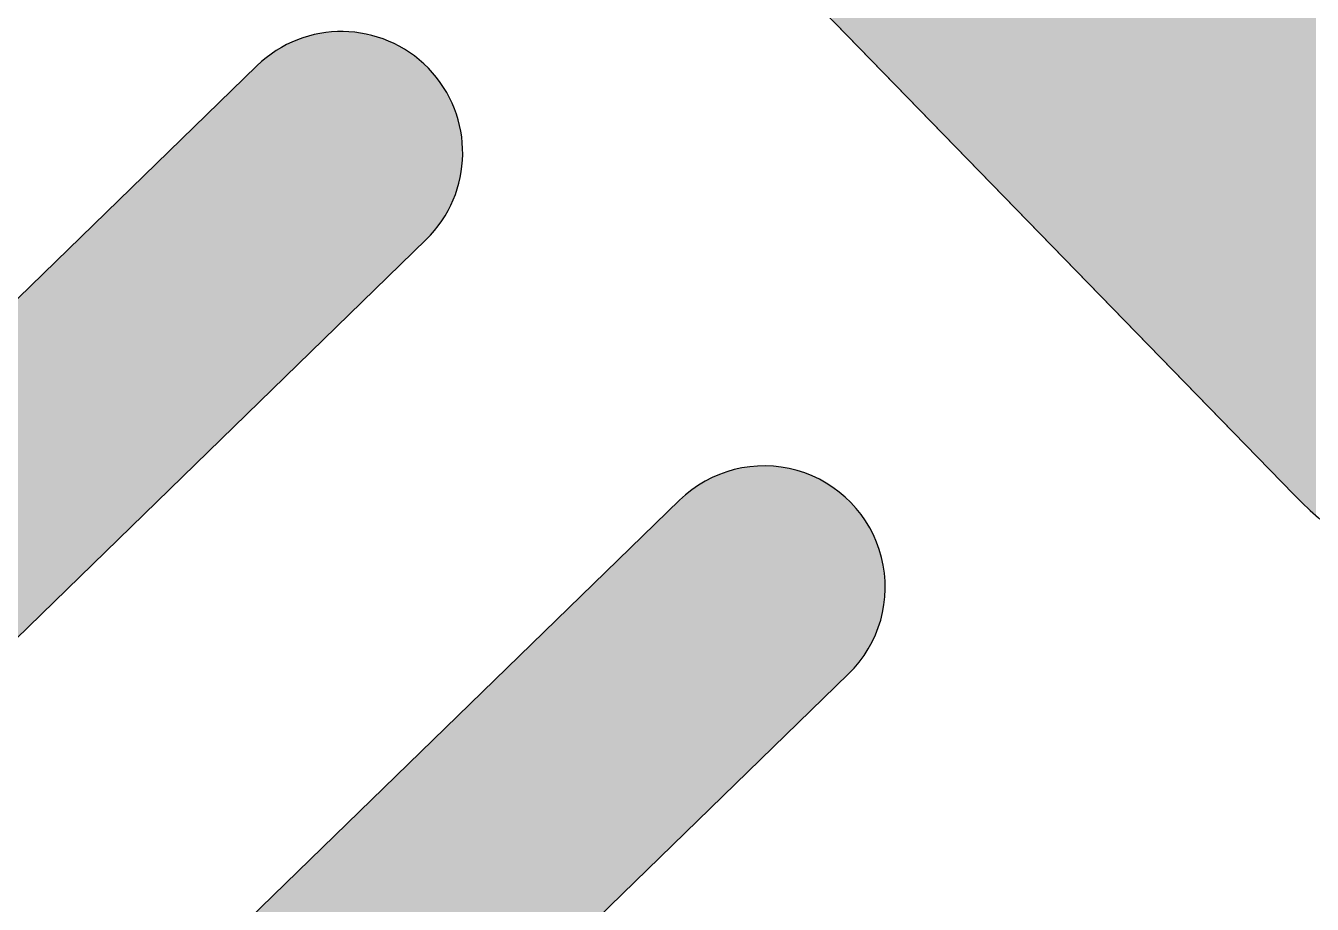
# Model space of a CAD drawing. Extents: x 14808 to 20058, y -13198 to -11680.
# Drawn here: x 15998.978 to 15999.774, y -12010.007 to -12009.463 of the extents above; entities that cross this region are included whole.
import ezdxf

# ---------------------------------------------------------------- set-up
doc = ezdxf.new("R2010")
doc.units = 0
doc.header["$LTSCALE"] = 7
doc.header["$MEASUREMENT"] = 0
doc.layers.get('0').update_dxf_attribs({"color": 2, "linetype": 'CONTINUOUS'})
doc.layers.add('D', color=2, linetype='CONTINUOUS')

msp = doc.modelspace()

# ---------------------------------------------------------------- linework, layer by layer
at = {"color": 7, "linetype": 'Continuous', "lineweight": 15}
for radius in [16.32418, 15.75865]:
    msp.add_circle((16010.58116, -12018.6267), radius, dxfattribs=at)
msp.add_open_spline([(15999.33115, -12018.6267), (15999.33674, -12018.35608), (15999.34729, -12017.84544), (15999.42499, -12017.12899), (15999.52703, -12016.50906), (15999.67688, -12015.82632), (15999.89942, -12015.05534), (16000.2333, -12014.17946), (16000.65273, -12013.30576), (16001.13898, -12012.48556), (16001.6632, -12011.75162), (16002.22248, -12011.08045), (16002.82325, -12010.46347), (16003.60709, -12009.77604), (16004.48227, -12009.15234), (16005.1552, -12008.76664), (16005.54355, -12008.56636), (16005.66707, -12008.50676), (16005.72874, -12008.47699)], degree=3, knots=[0, 0, 0, 0, 0.054702, 0.103217, 0.145543, 0.181681, 0.244502, 0.307634, 0.371182, 0.440853, 0.501729, 0.556883, 0.624061, 0.687782, 0.795186, 0.898263, 0.9492, 1, 1, 1, 1], dxfattribs=at)
at = {"layer": 'D'}
msp.add_line((15999.32984, -12009.30779), (15999.72522, -12009.71419), dxfattribs=at)
for points in [[(15999.69853, -12008.87366, 0.999975), (15999.29214, -12009.26904), (15999.76292, -12009.75293, 0.414214), (16000.16381, -12009.75844), (16001.19446, -12010.81778, 1), (16001.39766, -12010.62009), (15999.69853, -12008.87366)], [(15999.22582, -12009.59524, 1), (15999.12122, -12009.48773), (15998.73999, -12009.85864, 1), (15998.84459, -12009.96616), (15999.22582, -12009.59524)], [(15999.48732, -12009.86402, 1), (15999.38272, -12009.75651), (15999.00149, -12010.12742, 1), (15999.10609, -12010.23494), (15999.48732, -12009.86402)]]:
    msp.add_lwpolyline(points, format="xyb", dxfattribs=at)
for radius in [1.85, 1.7]:
    msp.add_circle((16000.24008, -12009.94888), radius, dxfattribs=at)
for points in [[(15999.48456, -12009.46682), (15999.47723, -12008.78843), (15999.48456, -12008.78806)], [(15999.47723, -12009.45929), (15999.47723, -12008.78843), (15999.48456, -12009.46682)], [(15999.49189, -12009.47436), (15999.48456, -12008.78806), (15999.49189, -12008.78788)], [(15999.48456, -12009.46682), (15999.48456, -12008.78806), (15999.49189, -12009.47436)], [(15999.49923, -12009.4819), (15999.49189, -12008.78788), (15999.49923, -12008.78788)], [(15999.49189, -12009.47436), (15999.49189, -12008.78788), (15999.49923, -12009.4819)], [(15999.50656, -12009.48944), (15999.49923, -12008.78788), (15999.50656, -12008.78808)], [(15999.49923, -12009.4819), (15999.49923, -12008.78788), (15999.50656, -12009.48944)], [(15999.51389, -12009.49697), (15999.50656, -12008.78808), (15999.51389, -12008.78846)], [(15999.50656, -12009.48944), (15999.50656, -12008.78808), (15999.51389, -12009.49697)], [(15999.5212, -12009.50448), (15999.51389, -12008.78846), (15999.5212, -12008.78904)], [(15999.51389, -12009.49697), (15999.51389, -12008.78846), (15999.5212, -12009.50448)], [(15999.52848, -12009.51197), (15999.5212, -12008.78904), (15999.52848, -12008.7898)], [(15999.5212, -12009.50448), (15999.5212, -12008.78904), (15999.52848, -12009.51197)], [(15999.53574, -12009.51942), (15999.52848, -12008.7898), (15999.53574, -12008.79075)], [(15999.52848, -12009.51197), (15999.52848, -12008.7898), (15999.53574, -12009.51942)], [(15999.54295, -12009.52684), (15999.53574, -12008.79075), (15999.54295, -12008.79188)], [(15999.53574, -12009.51942), (15999.53574, -12008.79075), (15999.54295, -12009.52684)], [(15999.55012, -12009.53421), (15999.54295, -12008.79188), (15999.55012, -12008.7932)], [(15999.54295, -12009.52684), (15999.54295, -12008.79188), (15999.55012, -12009.53421)], [(15999.55723, -12009.54152), (15999.55012, -12008.7932), (15999.55723, -12008.79469)], [(15999.55012, -12009.53421), (15999.55012, -12008.7932), (15999.55723, -12009.54152)], [(15999.56429, -12009.54877), (15999.55723, -12008.79469), (15999.56429, -12008.79637)], [(15999.55723, -12009.54152), (15999.55723, -12008.79469), (15999.56429, -12009.54877)], [(15999.57128, -12009.55595), (15999.56429, -12008.79637), (15999.57128, -12008.79821)], [(15999.56429, -12009.54877), (15999.56429, -12008.79637), (15999.57128, -12009.55595)], [(15999.57819, -12009.56306), (15999.57128, -12008.79821), (15999.57819, -12008.80023)], [(15999.57128, -12009.55595), (15999.57128, -12008.79821), (15999.57819, -12009.56306)], [(15999.58503, -12009.57009), (15999.57819, -12008.80023), (15999.58503, -12008.80242)], [(15999.57819, -12009.56306), (15999.57819, -12008.80023), (15999.58503, -12009.57009)], [(15999.59179, -12009.57704), (15999.58503, -12008.80242), (15999.59179, -12008.80477)], [(15999.58503, -12009.57009), (15999.58503, -12008.80242), (15999.59179, -12009.57704)], [(15999.59845, -12009.58389), (15999.59179, -12008.80477), (15999.59845, -12008.80727)], [(15999.59179, -12009.57704), (15999.59179, -12008.80477), (15999.59845, -12009.58389)], [(15999.60503, -12009.59064), (15999.59845, -12008.80727), (15999.60503, -12008.80993)], [(15999.59845, -12009.58389), (15999.59845, -12008.80727), (15999.60503, -12009.59064)], [(15999.6115, -12009.59729), (15999.60503, -12008.80993), (15999.6115, -12008.81274)], [(15999.60503, -12009.59064), (15999.60503, -12008.80993), (15999.6115, -12009.59729)], [(15999.61786, -12009.60384), (15999.6115, -12008.81274), (15999.61786, -12008.8157)], [(15999.6115, -12009.59729), (15999.6115, -12008.81274), (15999.61786, -12009.60384)], [(15999.62412, -12009.61027), (15999.61786, -12008.8157), (15999.62412, -12008.81879)], [(15999.61786, -12009.60384), (15999.61786, -12008.8157), (15999.62412, -12009.61027)], [(15999.63027, -12009.61658), (15999.62412, -12008.81879), (15999.63027, -12008.82202)], [(15999.62412, -12009.61027), (15999.62412, -12008.81879), (15999.63027, -12009.61658)], [(15999.63629, -12009.62278), (15999.63027, -12008.82202), (15999.63629, -12008.82538)], [(15999.63027, -12009.61658), (15999.63027, -12008.82202), (15999.63629, -12009.62278)], [(15999.6422, -12009.62885), (15999.63629, -12008.82538), (15999.6422, -12008.82886)], [(15999.63629, -12009.62278), (15999.63629, -12008.82538), (15999.6422, -12009.62885)], [(15999.64798, -12009.6348), (15999.6422, -12008.82886), (15999.64798, -12008.83246)], [(15999.6422, -12009.62885), (15999.6422, -12008.82886), (15999.64798, -12009.6348)], [(15999.65364, -12009.64061), (15999.64798, -12008.83246), (15999.65364, -12008.83617)], [(15999.64798, -12009.6348), (15999.64798, -12008.83246), (15999.65364, -12009.64061)], [(15999.65917, -12009.64629), (15999.65364, -12008.83617), (15999.65917, -12008.83998)], [(15999.65364, -12009.64061), (15999.65364, -12008.83617), (15999.65917, -12009.64629)], [(15999.66456, -12009.65184), (15999.65917, -12008.83998), (15999.66456, -12008.8439)], [(15999.65917, -12009.64629), (15999.65917, -12008.83998), (15999.66456, -12009.65184)], [(15999.66983, -12009.65725), (15999.66456, -12008.8439), (15999.66983, -12008.84791)], [(15999.66456, -12009.65184), (15999.66456, -12008.8439), (15999.66983, -12009.65725)], [(15999.67496, -12009.66252), (15999.66983, -12008.84791), (15999.67496, -12008.85201)], [(15999.66983, -12009.65725), (15999.66983, -12008.84791), (15999.67496, -12009.66252)], [(15999.67995, -12009.66765), (15999.67496, -12008.85201), (15999.67995, -12008.8562)], [(15999.67496, -12009.66252), (15999.67496, -12008.85201), (15999.67995, -12009.66765)], [(15999.6848, -12009.67264), (15999.67995, -12008.8562), (15999.6848, -12008.86046)], [(15999.67995, -12009.66765), (15999.67995, -12008.8562), (15999.6848, -12009.67264)], [(15999.68952, -12009.67749), (15999.6848, -12008.86046), (15999.68952, -12008.86479)], [(15999.6848, -12009.67264), (15999.6848, -12008.86046), (15999.68952, -12009.67749)], [(15999.6941, -12009.68219), (15999.68952, -12008.86479), (15999.6941, -12008.86919)], [(15999.68952, -12009.67749), (15999.68952, -12008.86479), (15999.6941, -12009.68219)], [(15999.69853, -12009.68675), (15999.6941, -12008.86919), (15999.69853, -12008.87366)], [(15999.6941, -12009.68219), (15999.6941, -12008.86919), (15999.69853, -12009.68675)], [(15999.76292, -12009.75293), (15999.69853, -12008.87366), (15999.76292, -12008.93984)], [(15999.69853, -12009.68675), (15999.69853, -12008.87366), (15999.76292, -12009.75293)], [(15999.76736, -12009.7574), (15999.76292, -12008.93984), (15999.76736, -12008.9444)], [(15999.76292, -12009.75293), (15999.76292, -12008.93984), (15999.76736, -12009.7574)], [(15999.77194, -12009.7618), (15999.76736, -12008.9444), (15999.77194, -12008.9491)], [(15999.76736, -12009.7574), (15999.76736, -12008.9444), (15999.77194, -12009.7618)], [(15999.77665, -12009.76613), (15999.77194, -12008.9491), (15999.77665, -12008.95395)], [(15999.77194, -12009.7618), (15999.77194, -12008.9491), (15999.77665, -12009.76613)], [(15999.14995, -12009.66906), (15999.14817, -12009.4709), (15999.14995, -12009.47029)], [(15999.15176, -12009.6673), (15999.14995, -12009.47029), (15999.15176, -12009.46972)], [(15999.14995, -12009.66906), (15999.14995, -12009.47029), (15999.15176, -12009.6673)], [(15999.15358, -12009.66553), (15999.15176, -12009.46972), (15999.15358, -12009.46919)], [(15999.15176, -12009.6673), (15999.15176, -12009.46972), (15999.15358, -12009.66553)], [(15999.15542, -12009.66374), (15999.15358, -12009.46919), (15999.15542, -12009.4687)], [(15999.15358, -12009.66553), (15999.15358, -12009.46919), (15999.15542, -12009.66374)], [(15999.15729, -12009.66192), (15999.15542, -12009.4687), (15999.15729, -12009.46827)], [(15999.15542, -12009.66374), (15999.15542, -12009.4687), (15999.15729, -12009.66192)], [(15999.15916, -12009.6601), (15999.15729, -12009.46827), (15999.15916, -12009.46787)], [(15999.15729, -12009.66192), (15999.15729, -12009.46827), (15999.15916, -12009.6601)], [(15999.16106, -12009.65826), (15999.15916, -12009.46787), (15999.16106, -12009.46753)], [(15999.15916, -12009.6601), (15999.15916, -12009.46787), (15999.16106, -12009.65826)], [(15999.16296, -12009.6564), (15999.16106, -12009.46753), (15999.16296, -12009.46723)], [(15999.16106, -12009.65826), (15999.16106, -12009.46753), (15999.16296, -12009.6564)], [(15999.16488, -12009.65454), (15999.16296, -12009.46723), (15999.16488, -12009.46699)], [(15999.16296, -12009.6564), (15999.16296, -12009.46723), (15999.16488, -12009.65454)], [(15999.1668, -12009.65267), (15999.16488, -12009.46699), (15999.1668, -12009.46679)], [(15999.16488, -12009.65454), (15999.16488, -12009.46699), (15999.1668, -12009.65267)], [(15999.16873, -12009.65079), (15999.1668, -12009.46679), (15999.16873, -12009.46664)], [(15999.1668, -12009.65267), (15999.1668, -12009.46679), (15999.16873, -12009.65079)], [(15999.17067, -12009.6489), (15999.16873, -12009.46664), (15999.17067, -12009.46654)], [(15999.16873, -12009.65079), (15999.16873, -12009.46664), (15999.17067, -12009.6489)], [(15999.17261, -12009.64701), (15999.17067, -12009.46654), (15999.17261, -12009.46649)], [(15999.17067, -12009.6489), (15999.17067, -12009.46654), (15999.17261, -12009.64701)], [(15999.17455, -12009.64512), (15999.17261, -12009.46649), (15999.17455, -12009.46649)], [(15999.17261, -12009.64701), (15999.17261, -12009.46649), (15999.17455, -12009.64512)], [(15999.17649, -12009.64324), (15999.17455, -12009.46649), (15999.17649, -12009.46655)], [(15999.17455, -12009.64512), (15999.17455, -12009.46649), (15999.17649, -12009.64324)], [(15999.17843, -12009.64135), (15999.17649, -12009.46655), (15999.17843, -12009.46665)], [(15999.17649, -12009.64324), (15999.17649, -12009.46655), (15999.17843, -12009.64135)], [(15999.18037, -12009.63947), (15999.17843, -12009.46665), (15999.18037, -12009.4668)], [(15999.17843, -12009.64135), (15999.17843, -12009.46665), (15999.18037, -12009.63947)], [(15999.18229, -12009.6376), (15999.18037, -12009.4668), (15999.18229, -12009.467)], [(15999.18037, -12009.63947), (15999.18037, -12009.4668), (15999.18229, -12009.6376)], [(15999.18421, -12009.63573), (15999.18229, -12009.467), (15999.18421, -12009.46725)], [(15999.18229, -12009.6376), (15999.18229, -12009.467), (15999.18421, -12009.63573)], [(15999.18612, -12009.63387), (15999.18421, -12009.46725), (15999.18612, -12009.46755)], [(15999.18421, -12009.63573), (15999.18421, -12009.46725), (15999.18612, -12009.63387)], [(15999.18802, -12009.63203), (15999.18612, -12009.46755), (15999.18802, -12009.4679)], [(15999.18612, -12009.63387), (15999.18612, -12009.46755), (15999.18802, -12009.63203)], [(15999.1899, -12009.6302), (15999.18802, -12009.4679), (15999.1899, -12009.4683)], [(15999.18802, -12009.63203), (15999.18802, -12009.4679), (15999.1899, -12009.6302)], [(15999.19176, -12009.62838), (15999.1899, -12009.4683), (15999.19176, -12009.46874)], [(15999.1899, -12009.6302), (15999.1899, -12009.4683), (15999.19176, -12009.62838)], [(15999.19361, -12009.62658), (15999.19176, -12009.46874), (15999.19361, -12009.46923)], [(15999.19176, -12009.62838), (15999.19176, -12009.46874), (15999.19361, -12009.62658)], [(15999.19544, -12009.6248), (15999.19361, -12009.46923), (15999.19544, -12009.46976)], [(15999.19361, -12009.62658), (15999.19361, -12009.46923), (15999.19544, -12009.6248)], [(15999.19725, -12009.62304), (15999.19544, -12009.46976), (15999.19725, -12009.47034)], [(15999.19544, -12009.6248), (15999.19544, -12009.46976), (15999.19725, -12009.62304)], [(15999.19904, -12009.6213), (15999.19725, -12009.47034), (15999.19904, -12009.47096)], [(15999.19725, -12009.62304), (15999.19725, -12009.47034), (15999.19904, -12009.6213)], [(15999.13337, -12009.68519), (15999.13188, -12009.47911), (15999.13337, -12009.47814)], [(15999.13489, -12009.68371), (15999.13337, -12009.47814), (15999.13489, -12009.4772)], [(15999.13337, -12009.68519), (15999.13337, -12009.47814), (15999.13489, -12009.68371)], [(15999.13645, -12009.6822), (15999.13489, -12009.4772), (15999.13645, -12009.47629)], [(15999.13489, -12009.68371), (15999.13489, -12009.4772), (15999.13645, -12009.6822)], [(15999.13803, -12009.68066), (15999.13645, -12009.47629), (15999.13803, -12009.47542)], [(15999.13645, -12009.6822), (15999.13645, -12009.47629), (15999.13803, -12009.68066)], [(15999.13965, -12009.67908), (15999.13803, -12009.47542), (15999.13965, -12009.47457)], [(15999.13803, -12009.68066), (15999.13803, -12009.47542), (15999.13965, -12009.67908)], [(15999.1413, -12009.67748), (15999.13965, -12009.47457), (15999.1413, -12009.47376)], [(15999.13965, -12009.67908), (15999.13965, -12009.47457), (15999.1413, -12009.67748)], [(15999.14298, -12009.67584), (15999.1413, -12009.47376), (15999.14298, -12009.47299)], [(15999.1413, -12009.67748), (15999.1413, -12009.47376), (15999.14298, -12009.67584)], [(15999.14468, -12009.67419), (15999.14298, -12009.47299), (15999.14468, -12009.47225)], [(15999.14298, -12009.67584), (15999.14298, -12009.47299), (15999.14468, -12009.67419)], [(15999.14641, -12009.6725), (15999.14468, -12009.47225), (15999.14641, -12009.47156)], [(15999.14468, -12009.67419), (15999.14468, -12009.47225), (15999.14641, -12009.6725)], [(15999.14817, -12009.67079), (15999.14641, -12009.47156), (15999.14817, -12009.4709)], [(15999.14641, -12009.6725), (15999.14641, -12009.47156), (15999.14817, -12009.67079)], [(15999.14817, -12009.67079), (15999.14817, -12009.4709), (15999.14995, -12009.66906)], [(15999.2008, -12009.61959), (15999.19904, -12009.47096), (15999.2008, -12009.47162)], [(15999.19904, -12009.6213), (15999.19904, -12009.47096), (15999.2008, -12009.61959)], [(15999.20254, -12009.61789), (15999.2008, -12009.47162), (15999.20254, -12009.47233)], [(15999.2008, -12009.61959), (15999.2008, -12009.47162), (15999.20254, -12009.61789)], [(15999.20425, -12009.61623), (15999.20254, -12009.47233), (15999.20425, -12009.47307)], [(15999.20254, -12009.61789), (15999.20254, -12009.47233), (15999.20425, -12009.61623)], [(15999.20594, -12009.61459), (15999.20425, -12009.47307), (15999.20594, -12009.47385)], [(15999.20425, -12009.61623), (15999.20425, -12009.47307), (15999.20594, -12009.61459)], [(15999.20759, -12009.61298), (15999.20594, -12009.47385), (15999.20759, -12009.47467)], [(15999.20594, -12009.61459), (15999.20594, -12009.47385), (15999.20759, -12009.61298)], [(15999.20922, -12009.6114), (15999.20759, -12009.47467), (15999.20922, -12009.47553)], [(15999.20759, -12009.61298), (15999.20759, -12009.47467), (15999.20922, -12009.6114)], [(15999.21081, -12009.60985), (15999.20922, -12009.47553), (15999.21081, -12009.47641)], [(15999.20922, -12009.6114), (15999.20922, -12009.47553), (15999.21081, -12009.60985)], [(15999.21238, -12009.60833), (15999.21081, -12009.47641), (15999.21238, -12009.47734)], [(15999.21081, -12009.60985), (15999.21081, -12009.47641), (15999.21238, -12009.60833)], [(15999.21391, -12009.60684), (15999.21238, -12009.47734), (15999.21391, -12009.47829)], [(15999.21238, -12009.60833), (15999.21238, -12009.47734), (15999.21391, -12009.60684)], [(15999.2154, -12009.60538), (15999.21391, -12009.47829), (15999.2154, -12009.47927)], [(15999.21391, -12009.60684), (15999.21391, -12009.47829), (15999.2154, -12009.60538)], [(15999.12367, -12009.69463), (15999.12243, -12009.48658), (15999.12367, -12009.48545)], [(15999.12495, -12009.69338), (15999.12367, -12009.48545), (15999.12495, -12009.48434)], [(15999.12367, -12009.69463), (15999.12367, -12009.48545), (15999.12495, -12009.69338)], [(15999.12627, -12009.6921), (15999.12495, -12009.48434), (15999.12627, -12009.48325)], [(15999.12495, -12009.69338), (15999.12495, -12009.48434), (15999.12627, -12009.6921)], [(15999.12762, -12009.69079), (15999.12627, -12009.48325), (15999.12762, -12009.48218)], [(15999.12627, -12009.6921), (15999.12627, -12009.48325), (15999.12762, -12009.69079)], [(15999.129, -12009.68944), (15999.12762, -12009.48218), (15999.129, -12009.48113)], [(15999.12762, -12009.69079), (15999.12762, -12009.48218), (15999.129, -12009.68944)], [(15999.13042, -12009.68806), (15999.129, -12009.48113), (15999.13042, -12009.48011)], [(15999.129, -12009.68944), (15999.129, -12009.48113), (15999.13042, -12009.68806)], [(15999.13188, -12009.68664), (15999.13042, -12009.48011), (15999.13188, -12009.47911)], [(15999.13042, -12009.68806), (15999.13042, -12009.48011), (15999.13188, -12009.68664)], [(15999.13188, -12009.68664), (15999.13188, -12009.47911), (15999.13337, -12009.68519)], [(15999.21687, -12009.60396), (15999.2154, -12009.47927), (15999.21687, -12009.48028)], [(15999.2154, -12009.60538), (15999.2154, -12009.47927), (15999.21687, -12009.60396)], [(15999.21829, -12009.60257), (15999.21687, -12009.48028), (15999.21829, -12009.48132)], [(15999.21687, -12009.60396), (15999.21687, -12009.48028), (15999.21829, -12009.60257)], [(15999.21969, -12009.60122), (15999.21829, -12009.48132), (15999.21969, -12009.48238)], [(15999.21829, -12009.60257), (15999.21829, -12009.48132), (15999.21969, -12009.60122)], [(15999.22104, -12009.5999), (15999.21969, -12009.48238), (15999.22104, -12009.48346)], [(15999.21969, -12009.60122), (15999.21969, -12009.48238), (15999.22104, -12009.5999)], [(15999.22236, -12009.59861), (15999.22104, -12009.48346), (15999.22236, -12009.48457)], [(15999.22104, -12009.5999), (15999.22104, -12009.48346), (15999.22236, -12009.59861)], [(15999.22365, -12009.59736), (15999.22236, -12009.48457), (15999.22365, -12009.4857)], [(15999.22236, -12009.59861), (15999.22236, -12009.48457), (15999.22365, -12009.59736)], [(15999.22489, -12009.59615), (15999.22365, -12009.4857), (15999.22489, -12009.48684)], [(15999.22365, -12009.59736), (15999.22365, -12009.4857), (15999.22489, -12009.59615)], [(15999.12122, -12009.69701), (15998.84459, -12009.75688), (15999.12122, -12009.48773)], [(15999.12243, -12009.69584), (15999.12122, -12009.48773), (15999.12243, -12009.48658)], [(15999.12122, -12009.69701), (15999.12122, -12009.48773), (15999.12243, -12009.69584)], [(15999.12243, -12009.69584), (15999.12243, -12009.48658), (15999.12367, -12009.69463)], [(15999.22582, -12009.59524), (15999.22489, -12009.48684), (15999.22582, -12009.48774)], [(15999.22489, -12009.59615), (15999.22489, -12009.48684), (15999.22582, -12009.59524)], [(15999.22611, -12009.59496), (15999.22582, -12009.48774), (15999.22611, -12009.48801)], [(15999.22582, -12009.59524), (15999.22582, -12009.48774), (15999.22611, -12009.59496)], [(15999.227, -12009.59407), (15999.22611, -12009.48801), (15999.227, -12009.48891)], [(15999.22611, -12009.59496), (15999.22611, -12009.48801), (15999.227, -12009.59407)], [(15999.22728, -12009.59378), (15999.227, -12009.48891), (15999.22728, -12009.48919)], [(15999.227, -12009.59407), (15999.227, -12009.48891), (15999.22728, -12009.59378)], [(15999.22817, -12009.59286), (15999.22728, -12009.48919), (15999.22817, -12009.49012)], [(15999.22728, -12009.59378), (15999.22728, -12009.48919), (15999.22817, -12009.59286)], [(15999.22843, -12009.59258), (15999.22817, -12009.49012), (15999.22843, -12009.49039)], [(15999.22817, -12009.59286), (15999.22817, -12009.49012), (15999.22843, -12009.59258)], [(15999.22931, -12009.59161), (15999.22843, -12009.49039), (15999.22931, -12009.49137)], [(15999.22843, -12009.59258), (15999.22843, -12009.49039), (15999.22931, -12009.59161)], [(15999.22956, -12009.59133), (15999.22931, -12009.49137), (15999.22956, -12009.49164)], [(15999.22931, -12009.59161), (15999.22931, -12009.49137), (15999.22956, -12009.59133)], [(15999.23044, -12009.59033), (15999.22956, -12009.49164), (15999.23044, -12009.49265)], [(15999.22956, -12009.59133), (15999.22956, -12009.49164), (15999.23044, -12009.59033)], [(15999.23067, -12009.59006), (15999.23044, -12009.49265), (15999.23067, -12009.49291)], [(15999.23044, -12009.59033), (15999.23044, -12009.49265), (15999.23067, -12009.59006)], [(15999.23155, -12009.58901), (15999.23067, -12009.49291), (15999.23155, -12009.49397)], [(15999.23067, -12009.59006), (15999.23067, -12009.49291), (15999.23155, -12009.58901)], [(15999.23176, -12009.58874), (15999.23155, -12009.49397), (15999.23176, -12009.49423)], [(15999.23155, -12009.58901), (15999.23155, -12009.49397), (15999.23176, -12009.58874)], [(15999.23263, -12009.58765), (15999.23176, -12009.49423), (15999.23263, -12009.49533)], [(15999.23176, -12009.58874), (15999.23176, -12009.49423), (15999.23263, -12009.58765)], [(15999.23283, -12009.58739), (15999.23263, -12009.49533), (15999.23283, -12009.49558)], [(15999.23263, -12009.58765), (15999.23263, -12009.49533), (15999.23283, -12009.58739)], [(15999.2337, -12009.58626), (15999.23283, -12009.49558), (15999.2337, -12009.49672)], [(15999.23283, -12009.58739), (15999.23283, -12009.49558), (15999.2337, -12009.58626)], [(15999.23388, -12009.586), (15999.2337, -12009.49672), (15999.23388, -12009.49697)], [(15999.2337, -12009.58626), (15999.2337, -12009.49672), (15999.23388, -12009.586)], [(15999.23473, -12009.58483), (15999.23388, -12009.49697), (15999.23473, -12009.49815)], [(15999.23388, -12009.586), (15999.23388, -12009.49697), (15999.23473, -12009.58483)], [(15999.2349, -12009.58458), (15999.23473, -12009.49815), (15999.2349, -12009.49839)], [(15999.23473, -12009.58483), (15999.23473, -12009.49815), (15999.2349, -12009.58458)], [(15999.23574, -12009.58337), (15999.2349, -12009.49839), (15999.23574, -12009.49961)], [(15999.2349, -12009.58458), (15999.2349, -12009.49839), (15999.23574, -12009.58337)], [(15999.2359, -12009.58313), (15999.23574, -12009.49961), (15999.2359, -12009.49984)], [(15999.23574, -12009.58337), (15999.23574, -12009.49961), (15999.2359, -12009.58313)], [(15999.23672, -12009.58187), (15999.2359, -12009.49984), (15999.23672, -12009.50111)], [(15999.2359, -12009.58313), (15999.2359, -12009.49984), (15999.23672, -12009.58187)], [(15999.23687, -12009.58164), (15999.23672, -12009.50111), (15999.23687, -12009.50133)], [(15999.23672, -12009.58187), (15999.23672, -12009.50111), (15999.23687, -12009.58164)], [(15999.23768, -12009.58034), (15999.23687, -12009.50133), (15999.23768, -12009.50264)], [(15999.23687, -12009.58164), (15999.23687, -12009.50133), (15999.23768, -12009.58034)], [(15999.23781, -12009.58011), (15999.23768, -12009.50264), (15999.23781, -12009.50285)], [(15999.23768, -12009.58034), (15999.23768, -12009.50264), (15999.23781, -12009.58011)], [(15999.2386, -12009.57878), (15999.23781, -12009.50285), (15999.2386, -12009.5042)], [(15999.23781, -12009.58011), (15999.23781, -12009.50285), (15999.2386, -12009.57878)], [(15999.23872, -12009.57856), (15999.2386, -12009.5042), (15999.23872, -12009.50441)], [(15999.2386, -12009.57878), (15999.2386, -12009.5042), (15999.23872, -12009.57856)], [(15999.23948, -12009.57718), (15999.23872, -12009.50441), (15999.23948, -12009.5058)], [(15999.23872, -12009.57856), (15999.23872, -12009.50441), (15999.23948, -12009.57718)], [(15999.2396, -12009.57697), (15999.23948, -12009.5058), (15999.2396, -12009.506)], [(15999.23948, -12009.57718), (15999.23948, -12009.5058), (15999.2396, -12009.57697)], [(15999.24034, -12009.57556), (15999.2396, -12009.506), (15999.24034, -12009.50742)], [(15999.2396, -12009.57697), (15999.2396, -12009.506), (15999.24034, -12009.57556)], [(15999.24044, -12009.57535), (15999.24034, -12009.50742), (15999.24044, -12009.50762)], [(15999.24034, -12009.57556), (15999.24034, -12009.50742), (15999.24044, -12009.57535)], [(15999.24116, -12009.5739), (15999.24044, -12009.50762), (15999.24116, -12009.50908)], [(15999.24044, -12009.57535), (15999.24044, -12009.50762), (15999.24116, -12009.5739)], [(15999.24125, -12009.5737), (15999.24116, -12009.50908), (15999.24125, -12009.50926)], [(15999.24116, -12009.5739), (15999.24116, -12009.50908), (15999.24125, -12009.5737)], [(15999.24194, -12009.57222), (15999.24125, -12009.50926), (15999.24194, -12009.51076)], [(15999.24125, -12009.5737), (15999.24125, -12009.50926), (15999.24194, -12009.57222)], [(15999.24202, -12009.57203), (15999.24194, -12009.51076), (15999.24202, -12009.51094)], [(15999.24194, -12009.57222), (15999.24194, -12009.51076), (15999.24202, -12009.57203)], [(15999.24268, -12009.57051), (15999.24202, -12009.51094), (15999.24268, -12009.51247)], [(15999.24202, -12009.57203), (15999.24202, -12009.51094), (15999.24268, -12009.57051)], [(15999.24276, -12009.57032), (15999.24268, -12009.51247), (15999.24276, -12009.51265)], [(15999.24268, -12009.57051), (15999.24268, -12009.51247), (15999.24276, -12009.57032)], [(15999.24339, -12009.56877), (15999.24276, -12009.51265), (15999.24339, -12009.51421)], [(15999.24276, -12009.57032), (15999.24276, -12009.51265), (15999.24339, -12009.56877)], [(15999.24345, -12009.56859), (15999.24339, -12009.51421), (15999.24345, -12009.51438)], [(15999.24339, -12009.56877), (15999.24339, -12009.51421), (15999.24345, -12009.56859)], [(15999.24405, -12009.567), (15999.24345, -12009.51438), (15999.24405, -12009.51598)], [(15999.24345, -12009.56859), (15999.24345, -12009.51438), (15999.24405, -12009.567)], [(15999.24411, -12009.56683), (15999.24405, -12009.51598), (15999.24411, -12009.51614)], [(15999.24405, -12009.567), (15999.24405, -12009.51598), (15999.24411, -12009.56683)], [(15999.24467, -12009.56522), (15999.24411, -12009.51614), (15999.24467, -12009.51776)], [(15999.24411, -12009.56683), (15999.24411, -12009.51614), (15999.24467, -12009.56522)], [(15999.24472, -12009.56505), (15999.24467, -12009.51776), (15999.24472, -12009.51792)], [(15999.24467, -12009.56522), (15999.24467, -12009.51776), (15999.24472, -12009.56505)], [(15999.24525, -12009.56341), (15999.24472, -12009.51792), (15999.24525, -12009.51957)], [(15999.24472, -12009.56505), (15999.24472, -12009.51792), (15999.24525, -12009.56341)], [(15999.2453, -12009.56325), (15999.24525, -12009.51957), (15999.2453, -12009.51972)], [(15999.24525, -12009.56341), (15999.24525, -12009.51957), (15999.2453, -12009.56325)], [(15999.24578, -12009.56158), (15999.2453, -12009.51972), (15999.24578, -12009.5214)], [(15999.2453, -12009.56325), (15999.2453, -12009.51972), (15999.24578, -12009.56158)], [(15999.24582, -12009.56142), (15999.24578, -12009.5214), (15999.24582, -12009.52154)], [(15999.24578, -12009.56158), (15999.24578, -12009.5214), (15999.24582, -12009.56142)], [(15999.24627, -12009.55973), (15999.24582, -12009.52154), (15999.24627, -12009.52325)], [(15999.24582, -12009.56142), (15999.24582, -12009.52154), (15999.24627, -12009.55973)], [(15999.24631, -12009.55958), (15999.24627, -12009.52325), (15999.24631, -12009.52339)], [(15999.24627, -12009.55973), (15999.24627, -12009.52325), (15999.24631, -12009.55958)], [(15999.24671, -12009.55786), (15999.24631, -12009.52339), (15999.24671, -12009.52512)], [(15999.24631, -12009.55958), (15999.24631, -12009.52339), (15999.24671, -12009.55786)], [(15999.24675, -12009.55772), (15999.24671, -12009.52512), (15999.24675, -12009.52525)], [(15999.24671, -12009.55786), (15999.24671, -12009.52512), (15999.24675, -12009.55772)], [(15999.24711, -12009.55598), (15999.24675, -12009.52525), (15999.24711, -12009.527)], [(15999.24675, -12009.55772), (15999.24675, -12009.52525), (15999.24711, -12009.55598)], [(15999.24714, -12009.55584), (15999.24711, -12009.527), (15999.24714, -12009.52713)], [(15999.24711, -12009.55598), (15999.24711, -12009.527), (15999.24714, -12009.55584)], [(15999.24746, -12009.55408), (15999.24714, -12009.52713), (15999.24746, -12009.5289)], [(15999.24714, -12009.55584), (15999.24714, -12009.52713), (15999.24746, -12009.55408)], [(15999.24748, -12009.55394), (15999.24746, -12009.5289), (15999.24748, -12009.52902)], [(15999.24746, -12009.55408), (15999.24746, -12009.5289), (15999.24748, -12009.55394)], [(15999.24776, -12009.55217), (15999.24748, -12009.52902), (15999.24776, -12009.53081)], [(15999.24748, -12009.55394), (15999.24748, -12009.52902), (15999.24776, -12009.55217)], [(15999.24778, -12009.55204), (15999.24776, -12009.53081), (15999.24778, -12009.53093)], [(15999.24776, -12009.55217), (15999.24776, -12009.53081), (15999.24778, -12009.55204)], [(15999.24801, -12009.55026), (15999.24778, -12009.53093), (15999.24801, -12009.53273)], [(15999.24778, -12009.55204), (15999.24778, -12009.53093), (15999.24801, -12009.55026)], [(15999.24802, -12009.55012), (15999.24801, -12009.53273), (15999.24802, -12009.53284)], [(15999.24801, -12009.55026), (15999.24801, -12009.53273), (15999.24802, -12009.55012)], [(15999.24821, -12009.54833), (15999.24802, -12009.53284), (15999.24821, -12009.53466)], [(15999.24802, -12009.55012), (15999.24802, -12009.53284), (15999.24821, -12009.54833)], [(15999.24822, -12009.54819), (15999.24821, -12009.53466), (15999.24822, -12009.53477)], [(15999.24821, -12009.54833), (15999.24821, -12009.53466), (15999.24822, -12009.54819)], [(15999.24836, -12009.5464), (15999.24822, -12009.53477), (15999.24836, -12009.5366)], [(15999.24822, -12009.54819), (15999.24822, -12009.53477), (15999.24836, -12009.5464)], [(15999.24837, -12009.54625), (15999.24836, -12009.5366), (15999.24837, -12009.5367)], [(15999.24836, -12009.5464), (15999.24836, -12009.5366), (15999.24837, -12009.54625)], [(15999.24846, -12009.54446), (15999.24837, -12009.5367), (15999.24846, -12009.53855)], [(15999.24837, -12009.54625), (15999.24837, -12009.5367), (15999.24846, -12009.54446)], [(15999.24847, -12009.54429), (15999.24846, -12009.53855), (15999.24847, -12009.53864)], [(15999.24846, -12009.54446), (15999.24846, -12009.53855), (15999.24847, -12009.54429)], [(15999.24852, -12009.54252), (15999.24847, -12009.53864), (15999.24852, -12009.54051)], [(15999.24847, -12009.54429), (15999.24847, -12009.53864), (15999.24852, -12009.54252)], [(15999.24852, -12009.54252), (15999.24852, -12009.54051), (15999.24852, -12009.54058)], [(15998.84459, -12009.96616), (15998.84459, -12009.75688), (15999.12122, -12009.69701)], [(15999.40618, -12009.94297), (15999.40448, -12009.74177), (15999.40618, -12009.74103)], [(15999.40791, -12009.94128), (15999.40618, -12009.74103), (15999.40791, -12009.74034)], [(15999.40618, -12009.94297), (15999.40618, -12009.74103), (15999.40791, -12009.94128)], [(15999.40967, -12009.93957), (15999.40791, -12009.74034), (15999.40967, -12009.73968)], [(15999.40791, -12009.94128), (15999.40791, -12009.74034), (15999.40967, -12009.93957)], [(15999.41145, -12009.93784), (15999.40967, -12009.73968), (15999.41145, -12009.73907)], [(15999.40967, -12009.93957), (15999.40967, -12009.73968), (15999.41145, -12009.93784)], [(15999.41326, -12009.93608), (15999.41145, -12009.73907), (15999.41326, -12009.7385)], [(15999.41145, -12009.93784), (15999.41145, -12009.73907), (15999.41326, -12009.93608)], [(15999.41508, -12009.93431), (15999.41326, -12009.7385), (15999.41508, -12009.73797)], [(15999.41326, -12009.93608), (15999.41326, -12009.7385), (15999.41508, -12009.93431)], [(15999.41692, -12009.93252), (15999.41508, -12009.73797), (15999.41692, -12009.73748)], [(15999.41508, -12009.93431), (15999.41508, -12009.73797), (15999.41692, -12009.93252)], [(15999.41879, -12009.9307), (15999.41692, -12009.73748), (15999.41879, -12009.73705)], [(15999.41692, -12009.93252), (15999.41692, -12009.73748), (15999.41879, -12009.9307)], [(15999.42066, -12009.92888), (15999.41879, -12009.73705), (15999.42066, -12009.73665)], [(15999.41879, -12009.9307), (15999.41879, -12009.73705), (15999.42066, -12009.92888)], [(15999.42256, -12009.92704), (15999.42066, -12009.73665), (15999.42256, -12009.73631)], [(15999.42066, -12009.92888), (15999.42066, -12009.73665), (15999.42256, -12009.92704)], [(15999.42446, -12009.92518), (15999.42256, -12009.73631), (15999.42446, -12009.73601)], [(15999.42256, -12009.92704), (15999.42256, -12009.73631), (15999.42446, -12009.92518)], [(15999.42638, -12009.92332), (15999.42446, -12009.73601), (15999.42638, -12009.73577)], [(15999.42446, -12009.92518), (15999.42446, -12009.73601), (15999.42638, -12009.92332)], [(15999.4283, -12009.92145), (15999.42638, -12009.73577), (15999.4283, -12009.73557)], [(15999.42638, -12009.92332), (15999.42638, -12009.73577), (15999.4283, -12009.92145)], [(15999.43023, -12009.91957), (15999.4283, -12009.73557), (15999.43023, -12009.73542)], [(15999.4283, -12009.92145), (15999.4283, -12009.73557), (15999.43023, -12009.91957)], [(15999.43217, -12009.91768), (15999.43023, -12009.73542), (15999.43217, -12009.73532)], [(15999.43023, -12009.91957), (15999.43023, -12009.73542), (15999.43217, -12009.91768)], [(15999.43411, -12009.91579), (15999.43217, -12009.73532), (15999.43411, -12009.73527)], [(15999.43217, -12009.91768), (15999.43217, -12009.73532), (15999.43411, -12009.91579)], [(15999.43605, -12009.91391), (15999.43411, -12009.73527), (15999.43605, -12009.73527)], [(15999.43411, -12009.91579), (15999.43411, -12009.73527), (15999.43605, -12009.91391)], [(15999.43799, -12009.91202), (15999.43605, -12009.73527), (15999.43799, -12009.73533)], [(15999.43605, -12009.91391), (15999.43605, -12009.73527), (15999.43799, -12009.91202)], [(15999.43993, -12009.91013), (15999.43799, -12009.73533), (15999.43993, -12009.73543)], [(15999.43799, -12009.91202), (15999.43799, -12009.73533), (15999.43993, -12009.91013)], [(15999.44187, -12009.90825), (15999.43993, -12009.73543), (15999.44187, -12009.73558)], [(15999.43993, -12009.91013), (15999.43993, -12009.73543), (15999.44187, -12009.90825)], [(15999.44379, -12009.90638), (15999.44187, -12009.73558), (15999.44379, -12009.73578)], [(15999.44187, -12009.90825), (15999.44187, -12009.73558), (15999.44379, -12009.90638)], [(15999.44571, -12009.90451), (15999.44379, -12009.73578), (15999.44571, -12009.73603)], [(15999.44379, -12009.90638), (15999.44379, -12009.73578), (15999.44571, -12009.90451)], [(15999.44762, -12009.90265), (15999.44571, -12009.73603), (15999.44762, -12009.73633)], [(15999.44571, -12009.90451), (15999.44571, -12009.73603), (15999.44762, -12009.90265)], [(15999.44952, -12009.90081), (15999.44762, -12009.73633), (15999.44952, -12009.73668)], [(15999.44762, -12009.90265), (15999.44762, -12009.73633), (15999.44952, -12009.90081)], [(15999.4514, -12009.89898), (15999.44952, -12009.73668), (15999.4514, -12009.73708)], [(15999.44952, -12009.90081), (15999.44952, -12009.73668), (15999.4514, -12009.89898)], [(15999.45326, -12009.89716), (15999.4514, -12009.73708), (15999.45326, -12009.73752)], [(15999.4514, -12009.89898), (15999.4514, -12009.73708), (15999.45326, -12009.89716)], [(15999.45511, -12009.89536), (15999.45326, -12009.73752), (15999.45511, -12009.73801)], [(15999.45326, -12009.89716), (15999.45326, -12009.73752), (15999.45511, -12009.89536)], [(15999.45694, -12009.89358), (15999.45511, -12009.73801), (15999.45694, -12009.73854)], [(15999.45511, -12009.89536), (15999.45511, -12009.73801), (15999.45694, -12009.89358)], [(15999.45875, -12009.89182), (15999.45694, -12009.73854), (15999.45875, -12009.73912)], [(15999.45694, -12009.89358), (15999.45694, -12009.73854), (15999.45875, -12009.89182)], [(15999.46054, -12009.89008), (15999.45875, -12009.73912), (15999.46054, -12009.73974)], [(15999.45875, -12009.89182), (15999.45875, -12009.73912), (15999.46054, -12009.89008)], [(15999.4623, -12009.88837), (15999.46054, -12009.73974), (15999.4623, -12009.7404)], [(15999.46054, -12009.89008), (15999.46054, -12009.73974), (15999.4623, -12009.88837)], [(15999.46404, -12009.88667), (15999.4623, -12009.7404), (15999.46404, -12009.74111)], [(15999.4623, -12009.88837), (15999.4623, -12009.7404), (15999.46404, -12009.88667)], [(15999.39192, -12009.95684), (15999.3905, -12009.74991), (15999.39192, -12009.74889)], [(15999.39338, -12009.95542), (15999.39192, -12009.74889), (15999.39338, -12009.74789)], [(15999.39192, -12009.95684), (15999.39192, -12009.74889), (15999.39338, -12009.95542)], [(15999.39487, -12009.95397), (15999.39338, -12009.74789), (15999.39487, -12009.74692)], [(15999.39338, -12009.95542), (15999.39338, -12009.74789), (15999.39487, -12009.95397)], [(15999.39639, -12009.95249), (15999.39487, -12009.74692), (15999.39639, -12009.74598)], [(15999.39487, -12009.95397), (15999.39487, -12009.74692), (15999.39639, -12009.95249)], [(15999.39795, -12009.95098), (15999.39639, -12009.74598), (15999.39795, -12009.74507)], [(15999.39639, -12009.95249), (15999.39639, -12009.74598), (15999.39795, -12009.95098)], [(15999.39953, -12009.94944), (15999.39795, -12009.74507), (15999.39953, -12009.7442)], [(15999.39795, -12009.95098), (15999.39795, -12009.74507), (15999.39953, -12009.94944)], [(15999.40115, -12009.94786), (15999.39953, -12009.7442), (15999.40115, -12009.74335)], [(15999.39953, -12009.94944), (15999.39953, -12009.7442), (15999.40115, -12009.94786)], [(15999.4028, -12009.94626), (15999.40115, -12009.74335), (15999.4028, -12009.74254)], [(15999.40115, -12009.94786), (15999.40115, -12009.74335), (15999.4028, -12009.94626)], [(15999.40448, -12009.94463), (15999.4028, -12009.74254), (15999.40448, -12009.74177)], [(15999.4028, -12009.94626), (15999.4028, -12009.74254), (15999.40448, -12009.94463)], [(15999.40448, -12009.94463), (15999.40448, -12009.74177), (15999.40618, -12009.94297)], [(15999.46575, -12009.88501), (15999.46404, -12009.74111), (15999.46575, -12009.74185)], [(15999.46404, -12009.88667), (15999.46404, -12009.74111), (15999.46575, -12009.88501)], [(15999.46744, -12009.88337), (15999.46575, -12009.74185), (15999.46744, -12009.74263)], [(15999.46575, -12009.88501), (15999.46575, -12009.74185), (15999.46744, -12009.88337)], [(15999.46909, -12009.88176), (15999.46744, -12009.74263), (15999.46909, -12009.74345)], [(15999.46744, -12009.88337), (15999.46744, -12009.74263), (15999.46909, -12009.88176)], [(15999.47072, -12009.88018), (15999.46909, -12009.74345), (15999.47072, -12009.74431)], [(15999.46909, -12009.88176), (15999.46909, -12009.74345), (15999.47072, -12009.88018)], [(15999.47231, -12009.87863), (15999.47072, -12009.74431), (15999.47231, -12009.74519)], [(15999.47072, -12009.88018), (15999.47072, -12009.74431), (15999.47231, -12009.87863)], [(15999.47388, -12009.87711), (15999.47231, -12009.74519), (15999.47388, -12009.74612)], [(15999.47231, -12009.87863), (15999.47231, -12009.74519), (15999.47388, -12009.87711)], [(15999.47541, -12009.87562), (15999.47388, -12009.74612), (15999.47541, -12009.74707)], [(15999.47388, -12009.87711), (15999.47388, -12009.74612), (15999.47541, -12009.87562)], [(15999.4769, -12009.87416), (15999.47541, -12009.74707), (15999.4769, -12009.74805)], [(15999.47541, -12009.87562), (15999.47541, -12009.74707), (15999.4769, -12009.87416)], [(15999.47837, -12009.87274), (15999.4769, -12009.74805), (15999.47837, -12009.74906)], [(15999.4769, -12009.87416), (15999.4769, -12009.74805), (15999.47837, -12009.87274)], [(15999.38272, -12009.96579), (15999.10609, -12010.02566), (15999.38272, -12009.75651)], [(15999.38393, -12009.96462), (15999.38272, -12009.75651), (15999.38393, -12009.75536)], [(15999.38272, -12009.96579), (15999.38272, -12009.75651), (15999.38393, -12009.96462)], [(15999.38517, -12009.96341), (15999.38393, -12009.75536), (15999.38517, -12009.75423)], [(15999.38393, -12009.96462), (15999.38393, -12009.75536), (15999.38517, -12009.96341)], [(15999.38645, -12009.96216), (15999.38517, -12009.75423), (15999.38645, -12009.75312)], [(15999.38517, -12009.96341), (15999.38517, -12009.75423), (15999.38645, -12009.96216)], [(15999.38777, -12009.96088), (15999.38645, -12009.75312), (15999.38777, -12009.75203)], [(15999.38645, -12009.96216), (15999.38645, -12009.75312), (15999.38777, -12009.96088)], [(15999.38912, -12009.95957), (15999.38777, -12009.75203), (15999.38912, -12009.75096)], [(15999.38777, -12009.96088), (15999.38777, -12009.75203), (15999.38912, -12009.95957)], [(15999.3905, -12009.95822), (15999.38912, -12009.75096), (15999.3905, -12009.74991)], [(15999.38912, -12009.95957), (15999.38912, -12009.75096), (15999.3905, -12009.95822)], [(15999.3905, -12009.95822), (15999.3905, -12009.74991), (15999.39192, -12009.95684)], [(15999.47979, -12009.87135), (15999.47837, -12009.74906), (15999.47979, -12009.7501)], [(15999.47837, -12009.87274), (15999.47837, -12009.74906), (15999.47979, -12009.87135)], [(15999.48119, -12009.87), (15999.47979, -12009.7501), (15999.48119, -12009.75116)], [(15999.47979, -12009.87135), (15999.47979, -12009.7501), (15999.48119, -12009.87)], [(15999.48254, -12009.86868), (15999.48119, -12009.75116), (15999.48254, -12009.75224)], [(15999.48119, -12009.87), (15999.48119, -12009.75116), (15999.48254, -12009.86868)], [(15999.48386, -12009.86739), (15999.48254, -12009.75224), (15999.48386, -12009.75335)], [(15999.48254, -12009.86868), (15999.48254, -12009.75224), (15999.48386, -12009.86739)], [(15999.48515, -12009.86614), (15999.48386, -12009.75335), (15999.48515, -12009.75448)], [(15999.48386, -12009.86739), (15999.48386, -12009.75335), (15999.48515, -12009.86614)], [(15999.48639, -12009.86493), (15999.48515, -12009.75448), (15999.48639, -12009.75562)], [(15999.48515, -12009.86614), (15999.48515, -12009.75448), (15999.48639, -12009.86493)], [(15999.48732, -12009.86402), (15999.48639, -12009.75562), (15999.48732, -12009.75652)], [(15999.48639, -12009.86493), (15999.48639, -12009.75562), (15999.48732, -12009.86402)], [(15999.48761, -12009.86374), (15999.48732, -12009.75652), (15999.48761, -12009.75679)], [(15999.48732, -12009.86402), (15999.48732, -12009.75652), (15999.48761, -12009.86374)], [(15999.4885, -12009.86285), (15999.48761, -12009.75679), (15999.4885, -12009.75769)], [(15999.48761, -12009.86374), (15999.48761, -12009.75679), (15999.4885, -12009.86285)], [(15999.48878, -12009.86256), (15999.4885, -12009.75769), (15999.48878, -12009.75797)], [(15999.4885, -12009.86285), (15999.4885, -12009.75769), (15999.48878, -12009.86256)], [(15999.48967, -12009.86164), (15999.48878, -12009.75797), (15999.48967, -12009.7589)], [(15999.48878, -12009.86256), (15999.48878, -12009.75797), (15999.48967, -12009.86164)], [(15999.48993, -12009.86136), (15999.48967, -12009.7589), (15999.48993, -12009.75917)], [(15999.48967, -12009.86164), (15999.48967, -12009.7589), (15999.48993, -12009.86136)], [(15999.49081, -12009.86039), (15999.48993, -12009.75917), (15999.49081, -12009.76015)], [(15999.48993, -12009.86136), (15999.48993, -12009.75917), (15999.49081, -12009.86039)], [(15999.49106, -12009.86011), (15999.49081, -12009.76015), (15999.49106, -12009.76042)], [(15999.49081, -12009.86039), (15999.49081, -12009.76015), (15999.49106, -12009.86011)], [(15999.49194, -12009.85911), (15999.49106, -12009.76042), (15999.49194, -12009.76143)], [(15999.49106, -12009.86011), (15999.49106, -12009.76042), (15999.49194, -12009.85911)], [(15999.49217, -12009.85884), (15999.49194, -12009.76143), (15999.49217, -12009.76169)], [(15999.49194, -12009.85911), (15999.49194, -12009.76143), (15999.49217, -12009.85884)], [(15999.49305, -12009.85779), (15999.49217, -12009.76169), (15999.49305, -12009.76275)], [(15999.49217, -12009.85884), (15999.49217, -12009.76169), (15999.49305, -12009.85779)], [(15999.49326, -12009.85752), (15999.49305, -12009.76275), (15999.49326, -12009.76301)], [(15999.49305, -12009.85779), (15999.49305, -12009.76275), (15999.49326, -12009.85752)], [(15999.49413, -12009.85643), (15999.49326, -12009.76301), (15999.49413, -12009.76411)], [(15999.49326, -12009.85752), (15999.49326, -12009.76301), (15999.49413, -12009.85643)], [(15999.49433, -12009.85617), (15999.49413, -12009.76411), (15999.49433, -12009.76436)], [(15999.49413, -12009.85643), (15999.49413, -12009.76411), (15999.49433, -12009.85617)], [(15999.4952, -12009.85504), (15999.49433, -12009.76436), (15999.4952, -12009.7655)], [(15999.49433, -12009.85617), (15999.49433, -12009.76436), (15999.4952, -12009.85504)], [(15999.49538, -12009.85478), (15999.4952, -12009.7655), (15999.49538, -12009.76575)], [(15999.4952, -12009.85504), (15999.4952, -12009.7655), (15999.49538, -12009.85478)], [(15999.49623, -12009.85361), (15999.49538, -12009.76575), (15999.49623, -12009.76693)], [(15999.49538, -12009.85478), (15999.49538, -12009.76575), (15999.49623, -12009.85361)], [(15999.4964, -12009.85336), (15999.49623, -12009.76693), (15999.4964, -12009.76717)], [(15999.49623, -12009.85361), (15999.49623, -12009.76693), (15999.4964, -12009.85336)], [(15999.49724, -12009.85215), (15999.4964, -12009.76717), (15999.49724, -12009.76839)], [(15999.4964, -12009.85336), (15999.4964, -12009.76717), (15999.49724, -12009.85215)], [(15999.4974, -12009.85191), (15999.49724, -12009.76839), (15999.4974, -12009.76862)], [(15999.49724, -12009.85215), (15999.49724, -12009.76839), (15999.4974, -12009.85191)], [(15999.49822, -12009.85065), (15999.4974, -12009.76862), (15999.49822, -12009.76989)], [(15999.4974, -12009.85191), (15999.4974, -12009.76862), (15999.49822, -12009.85065)], [(15999.49837, -12009.85042), (15999.49822, -12009.76989), (15999.49837, -12009.77011)], [(15999.49822, -12009.85065), (15999.49822, -12009.76989), (15999.49837, -12009.85042)], [(15999.49918, -12009.84912), (15999.49837, -12009.77011), (15999.49918, -12009.77142)], [(15999.49837, -12009.85042), (15999.49837, -12009.77011), (15999.49918, -12009.84912)], [(15999.49931, -12009.84889), (15999.49918, -12009.77142), (15999.49931, -12009.77163)], [(15999.49918, -12009.84912), (15999.49918, -12009.77142), (15999.49931, -12009.84889)], [(15999.5001, -12009.84756), (15999.49931, -12009.77163), (15999.5001, -12009.77298)], [(15999.49931, -12009.84889), (15999.49931, -12009.77163), (15999.5001, -12009.84756)], [(15999.50022, -12009.84734), (15999.5001, -12009.77298), (15999.50022, -12009.77319)], [(15999.5001, -12009.84756), (15999.5001, -12009.77298), (15999.50022, -12009.84734)], [(15999.50098, -12009.84596), (15999.50022, -12009.77319), (15999.50098, -12009.77458)], [(15999.50022, -12009.84734), (15999.50022, -12009.77319), (15999.50098, -12009.84596)], [(15999.5011, -12009.84575), (15999.50098, -12009.77458), (15999.5011, -12009.77478)], [(15999.50098, -12009.84596), (15999.50098, -12009.77458), (15999.5011, -12009.84575)], [(15999.50184, -12009.84434), (15999.5011, -12009.77478), (15999.50184, -12009.7762)], [(15999.5011, -12009.84575), (15999.5011, -12009.77478), (15999.50184, -12009.84434)], [(15999.50194, -12009.84413), (15999.50184, -12009.7762), (15999.50194, -12009.7764)], [(15999.50184, -12009.84434), (15999.50184, -12009.7762), (15999.50194, -12009.84413)], [(15999.50266, -12009.84268), (15999.50194, -12009.7764), (15999.50266, -12009.77786)], [(15999.50194, -12009.84413), (15999.50194, -12009.7764), (15999.50266, -12009.84268)], [(15999.50275, -12009.84248), (15999.50266, -12009.77786), (15999.50275, -12009.77804)], [(15999.50266, -12009.84268), (15999.50266, -12009.77786), (15999.50275, -12009.84248)], [(15999.50344, -12009.841), (15999.50275, -12009.77804), (15999.50344, -12009.77954)], [(15999.50275, -12009.84248), (15999.50275, -12009.77804), (15999.50344, -12009.841)], [(15999.50352, -12009.84081), (15999.50344, -12009.77954), (15999.50352, -12009.77972)], [(15999.50344, -12009.841), (15999.50344, -12009.77954), (15999.50352, -12009.84081)], [(15999.50418, -12009.83929), (15999.50352, -12009.77972), (15999.50418, -12009.78125)], [(15999.50352, -12009.84081), (15999.50352, -12009.77972), (15999.50418, -12009.83929)], [(15999.50426, -12009.8391), (15999.50418, -12009.78125), (15999.50426, -12009.78143)], [(15999.50418, -12009.83929), (15999.50418, -12009.78125), (15999.50426, -12009.8391)], [(15999.50489, -12009.83755), (15999.50426, -12009.78143), (15999.50489, -12009.78299)], [(15999.50426, -12009.8391), (15999.50426, -12009.78143), (15999.50489, -12009.83755)], [(15999.50495, -12009.83737), (15999.50489, -12009.78299), (15999.50495, -12009.78316)], [(15999.50489, -12009.83755), (15999.50489, -12009.78299), (15999.50495, -12009.83737)], [(15999.50555, -12009.83578), (15999.50495, -12009.78316), (15999.50555, -12009.78476)], [(15999.50495, -12009.83737), (15999.50495, -12009.78316), (15999.50555, -12009.83578)], [(15999.50561, -12009.83561), (15999.50555, -12009.78476), (15999.50561, -12009.78492)], [(15999.50555, -12009.83578), (15999.50555, -12009.78476), (15999.50561, -12009.83561)], [(15999.50617, -12009.834), (15999.50561, -12009.78492), (15999.50617, -12009.78654)], [(15999.50561, -12009.83561), (15999.50561, -12009.78492), (15999.50617, -12009.834)], [(15999.50622, -12009.83383), (15999.50617, -12009.78654), (15999.50622, -12009.7867)], [(15999.50617, -12009.834), (15999.50617, -12009.78654), (15999.50622, -12009.83383)], [(15999.50675, -12009.83219), (15999.50622, -12009.7867), (15999.50675, -12009.78835)], [(15999.50622, -12009.83383), (15999.50622, -12009.7867), (15999.50675, -12009.83219)], [(15999.5068, -12009.83203), (15999.50675, -12009.78835), (15999.5068, -12009.7885)], [(15999.50675, -12009.83219), (15999.50675, -12009.78835), (15999.5068, -12009.83203)], [(15999.50728, -12009.83036), (15999.5068, -12009.7885), (15999.50728, -12009.79018)], [(15999.5068, -12009.83203), (15999.5068, -12009.7885), (15999.50728, -12009.83036)], [(15999.50732, -12009.8302), (15999.50728, -12009.79018), (15999.50732, -12009.79032)], [(15999.50728, -12009.83036), (15999.50728, -12009.79018), (15999.50732, -12009.8302)], [(15999.50777, -12009.82851), (15999.50732, -12009.79032), (15999.50777, -12009.79203)], [(15999.50732, -12009.8302), (15999.50732, -12009.79032), (15999.50777, -12009.82851)], [(15999.50781, -12009.82836), (15999.50777, -12009.79203), (15999.50781, -12009.79217)], [(15999.50777, -12009.82851), (15999.50777, -12009.79203), (15999.50781, -12009.82836)], [(15999.50821, -12009.82664), (15999.50781, -12009.79217), (15999.50821, -12009.7939)], [(15999.50781, -12009.82836), (15999.50781, -12009.79217), (15999.50821, -12009.82664)], [(15999.50825, -12009.8265), (15999.50821, -12009.7939), (15999.50825, -12009.79403)], [(15999.50821, -12009.82664), (15999.50821, -12009.7939), (15999.50825, -12009.8265)], [(15999.50861, -12009.82476), (15999.50825, -12009.79403), (15999.50861, -12009.79578)], [(15999.50825, -12009.8265), (15999.50825, -12009.79403), (15999.50861, -12009.82476)], [(15999.50864, -12009.82462), (15999.50861, -12009.79578), (15999.50864, -12009.79591)], [(15999.50861, -12009.82476), (15999.50861, -12009.79578), (15999.50864, -12009.82462)], [(15999.50896, -12009.82286), (15999.50864, -12009.79591), (15999.50896, -12009.79768)], [(15999.50864, -12009.82462), (15999.50864, -12009.79591), (15999.50896, -12009.82286)], [(15999.50898, -12009.82272), (15999.50896, -12009.79768), (15999.50898, -12009.7978)], [(15999.50896, -12009.82286), (15999.50896, -12009.79768), (15999.50898, -12009.82272)], [(15999.50926, -12009.82096), (15999.50898, -12009.7978), (15999.50926, -12009.79959)], [(15999.50898, -12009.82272), (15999.50898, -12009.7978), (15999.50926, -12009.82096)], [(15999.50928, -12009.82082), (15999.50926, -12009.79959), (15999.50928, -12009.79971)], [(15999.50926, -12009.82096), (15999.50926, -12009.79959), (15999.50928, -12009.82082)], [(15999.50951, -12009.81904), (15999.50928, -12009.79971), (15999.50951, -12009.80151)], [(15999.50928, -12009.82082), (15999.50928, -12009.79971), (15999.50951, -12009.81904)], [(15999.50952, -12009.8189), (15999.50951, -12009.80151), (15999.50952, -12009.80162)], [(15999.50951, -12009.81904), (15999.50951, -12009.80151), (15999.50952, -12009.8189)], [(15999.50971, -12009.81711), (15999.50952, -12009.80162), (15999.50971, -12009.80344)], [(15999.50952, -12009.8189), (15999.50952, -12009.80162), (15999.50971, -12009.81711)], [(15999.50972, -12009.81697), (15999.50971, -12009.80344), (15999.50972, -12009.80355)], [(15999.50971, -12009.81711), (15999.50971, -12009.80344), (15999.50972, -12009.81697)], [(15999.50986, -12009.81518), (15999.50972, -12009.80355), (15999.50986, -12009.80538)], [(15999.50972, -12009.81697), (15999.50972, -12009.80355), (15999.50986, -12009.81518)], [(15999.50987, -12009.81503), (15999.50986, -12009.80538), (15999.50987, -12009.80548)], [(15999.50986, -12009.81518), (15999.50986, -12009.80538), (15999.50987, -12009.81503)], [(15999.50996, -12009.81324), (15999.50987, -12009.80548), (15999.50996, -12009.80733)], [(15999.50987, -12009.81503), (15999.50987, -12009.80548), (15999.50996, -12009.81324)], [(15999.50997, -12009.81307), (15999.50996, -12009.80733), (15999.50997, -12009.80742)], [(15999.50996, -12009.81324), (15999.50996, -12009.80733), (15999.50997, -12009.81307)], [(15999.51002, -12009.8113), (15999.50997, -12009.80742), (15999.51002, -12009.80929)], [(15999.50997, -12009.81307), (15999.50997, -12009.80742), (15999.51002, -12009.8113)], [(15999.51002, -12009.8113), (15999.51002, -12009.80929), (15999.51002, -12009.80936)], [(15999.10609, -12010.23494), (15999.10609, -12010.02566), (15999.38272, -12009.96579)]]:
    msp.add_solid(points, dxfattribs=at)

doc.saveas('drawing.dxf')
